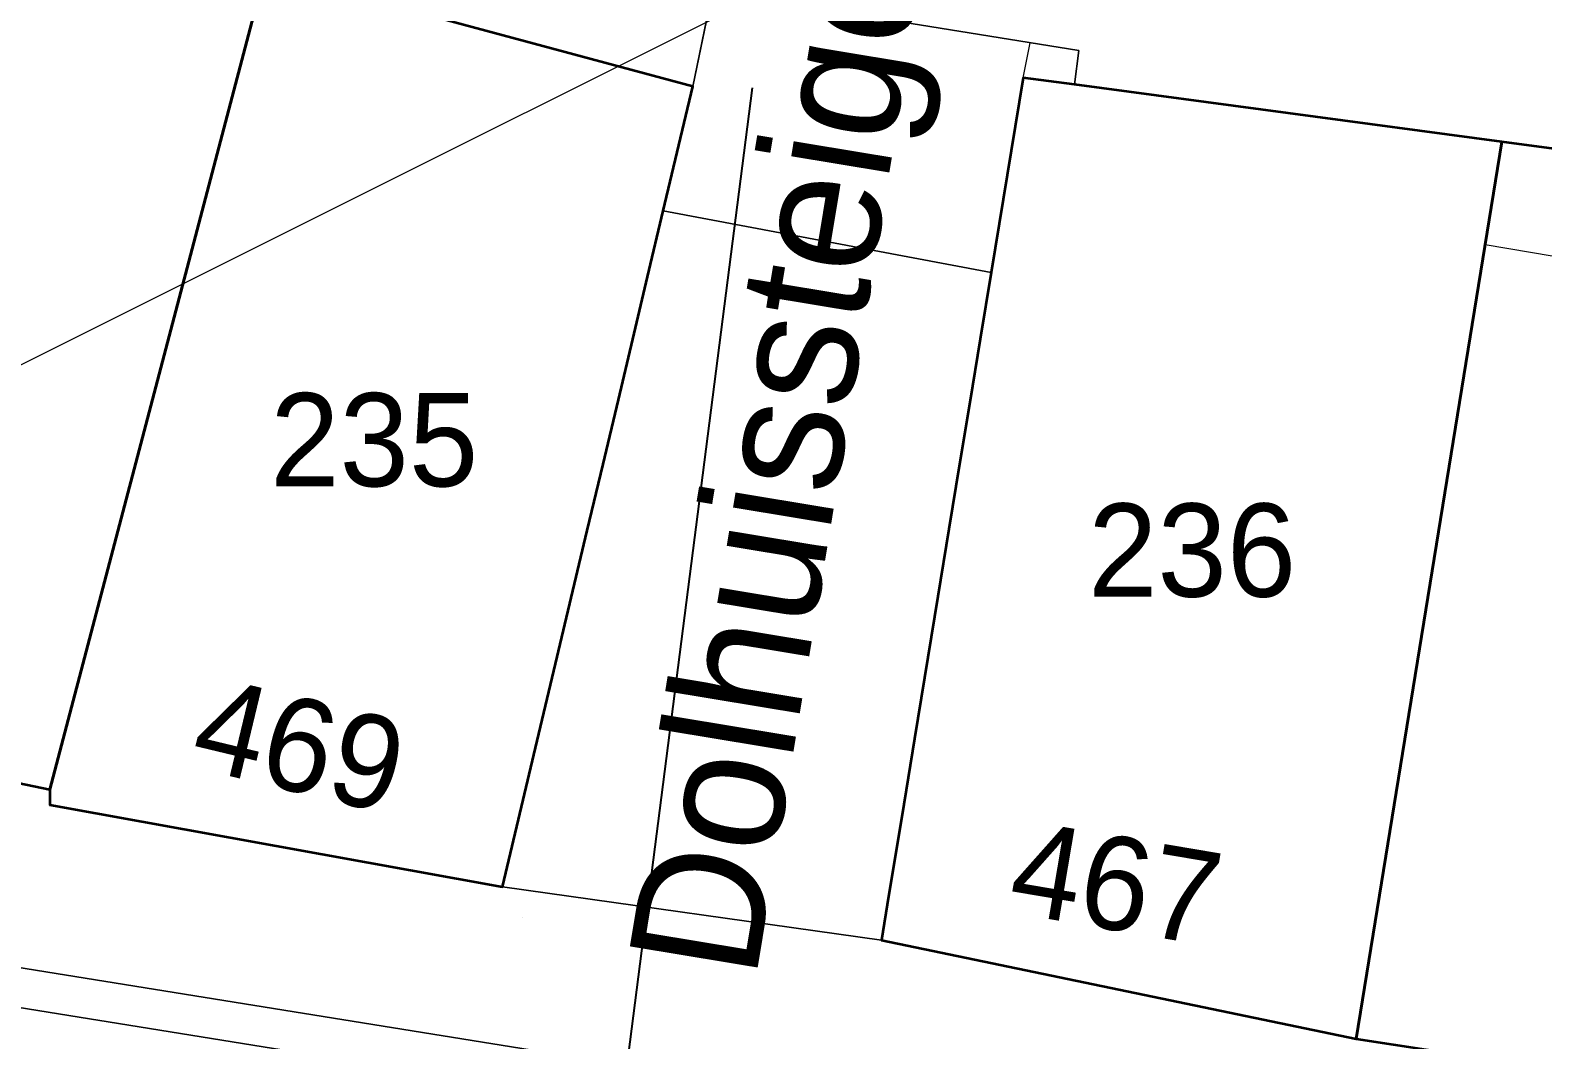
# Model space of a CAD drawing. Header units: metres. Extents: x 0 to 105485, y 0 to 425721.
# Drawn here: x 104860.22 to 104874.82, y 425257.3 to 425267.05 of the extents above; entities that cross this region are included whole.
import ezdxf
from ezdxf.enums import TextEntityAlignment as Align

# ---------------------------------------------------------------- set-up
doc = ezdxf.new("R2010")
doc.units = ezdxf.units.M
doc.header["$MEASUREMENT"] = 0
doc.linetypes.add('KG-PERCEEL-SO', pattern=[19, 5.5, -4, 5.5, -4])
for name, color, linetype, lineweight in [('B-XX-IE-MEUBILAIR_WEGMEUBILAIR_AFVALBAK-G', 7, 'Continuous', 18), ('B-XX-KG-GRENS_PERCEEL-G', 150, 'KG-PERCEEL-SO', 18), ('B-XX-KG-GRENS_PERCEEL-T', 150, 'KG-PERCEEL-SO', 18), ('B-XX-OG-BEBOUWING-G', 7, 'Continuous', 35), ('B-XX-OG-BEBOUWING_HUISNUMMER-T', 7, 'Continuous', 18), ('B-XX-OG-BEBOUWING_STRAATNAAM-T', 7, 'Continuous', 18), ('B-XX-OG-GRENS-G', 7, 'Continuous', 18), ('B-XX-OG-WATER_RIVIER-G', 130, 'Continuous', 18), ('B-XX-VH-OPENVERHARDING-G', 90, 'Continuous', 18)]:
    doc.layers.add(name, color=color, linetype=linetype, lineweight=lineweight)
doc.layers.add('GIS-WEGVAKKEN', color=2, linetype='Continuous')

msp = doc.modelspace()

# ---------------------------------------------------------------- linework, layer by layer
at = {"layer": 'B-XX-IE-MEUBILAIR_WEGMEUBILAIR_AFVALBAK-G', "color": 0, "true_color": 0x604a38}
msp.add_polyline3d([(104864.979, 425258.482, 3.317599021625631), (104864.979, 425258.482, 4.817599021625631)], dxfattribs=at)
at = {"layer": 'B-XX-KG-GRENS_PERCEEL-G', "ltscale": 0.5, "flags": 128}
for points in [[(104860.414, 425259.718), (104862.491, 425267.617)], [(104862.491, 425267.617), (104866.619, 425266.502)], [(104866.619, 425266.502), (104866.807, 425267.423), (104869.874, 425266.926)], [(104869.806, 425266.588), (104869.874, 425266.926)], [(104873.019, 425257.31), (104868.438, 425258.264), (104869.806, 425266.588)], [(104869.806, 425266.588), (104874.425, 425265.97), (104874.263, 425264.978)], [(104866.619, 425266.502), (104864.781, 425258.779), (104860.412, 425259.569), (104860.414, 425259.718)], [(104873.019, 425257.31), (104874.263, 425264.978)], [(104874.263, 425264.978), (104883.291, 425263.44)], [(104855.615, 425260.718), (104860.414, 425259.718)], [(104873.019, 425257.31), (104873.103, 425257.293), (104882.496, 425255.859)]]:
    msp.add_lwpolyline(points, dxfattribs=at)
at = {"layer": 'B-XX-OG-BEBOUWING-G', "ltscale": 0.5}
for points in [[(104862.491, 425267.617), (104862.552, 425267.765), (104857.732, 425268.951), (104855.644, 425260.712), (104860.414, 425259.718)], [(104862.491, 425267.617), (104860.414, 425259.718), (104860.412, 425259.569), (104864.781, 425258.779), (104864.92, 425259.361), (104865.1, 425260.118), (104865.277, 425260.862), (104865.599, 425262.216), (104865.752, 425262.859), (104865.9, 425263.479), (104866.039, 425264.065), (104866.182, 425264.667), (104866.333, 425265.302), (104866.619, 425266.502)], [(104873.019, 425257.31), (104874.425, 425265.97), (104870.302, 425266.521), (104869.806, 425266.588), (104869.497, 425264.707), (104869.391, 425264.063), (104869.291, 425263.454), (104869.193, 425262.859), (104869.09, 425262.231), (104868.983, 425261.579), (104868.758, 425260.207), (104868.634, 425259.453), (104868.507, 425258.685), (104868.438, 425258.264)], [(104883.291, 425263.44), (104883.335, 425264.779), (104874.425, 425265.97), (104873.019, 425257.31), (104882.474, 425255.863)]]:
    msp.add_lwpolyline(points, close=True, dxfattribs=at)
at = {"layer": 'B-XX-OG-GRENS-G'}
msp.add_polyline3d([(104817.5, 425287.5, 0.2865000069141388), (104822.5, 425287.5, 0.6589999794960022), (104827.5, 425287.5, 0.8722441792488098), (104832.5, 425287.5, 0.7474523782730103), (104837.5, 425287.5, 1.203227043151855), (104842.5, 425287.5, 1.157855272293091), (104847.5, 425287.5, 2.134329557418823), (104857.5, 425282.5, 1.102810740470886), (104862.5, 425282.5, 1.159847617149353), (104867.5, 425282.5, 1.559594750404358), (104867.5, 425267.5, 2.01038670539856), (104857.5, 425262.5, 3.385907649993896), (104852.5, 425262.5, 3.400825977325439), (104847.5, 425262.5, 3.374621152877808), (104842.5, 425262.5, 3.324813604354858), (104832.5, 425267.5, 3.491100072860718), (104827.5, 425267.5, 3.501102447509766), (104822.5, 425267.5, 3.490285396575928), (104817.5, 425267.5, 3.558833837509155), (104807.5, 425277.5, 4.0725998878479)], close=True, dxfattribs=at)
at = {"layer": 'B-XX-OG-WATER_RIVIER-G', "ltscale": 0.5}
msp.add_lwpolyline([(104845.681, 425270.574), (104851.614, 425269.755), (104857.732, 425268.951), (104862.552, 425267.765), (104862.491, 425267.617), (104866.619, 425266.502), (104866.807, 425267.423), (104870.344, 425266.85), (104870.302, 425266.521), (104874.425, 425265.97), (104883.335, 425264.779), (104883.291, 425263.44), (104887.369, 425263.11), (104890.045, 425262.893), (104894.038, 425262.637), (104897.495, 425262.32), (104901.031, 425261.783), (104904.067, 425261.157), (104904.397, 425262.862), (104907.633, 425261.965), (104912.589, 425261.385), (104917.026, 425260.64)], dxfattribs=at)
at = {"layer": 'B-XX-VH-OPENVERHARDING-G', "ltscale": 0.5}
for points in [[(104917.987, 425249.787), (104910.286, 425250.746), (104884.507, 425253.654), (104881.488, 425254.072), (104876.067, 425254.923), (104870.353, 425255.963), (104815.128, 425264.87), (104806.368, 425266.241), (104806.187, 425266.143), (104805.865, 425266.176), (104806.159, 425268.114), (104806.026, 425268.127), (104805.275, 425262.556), (104805.867, 425262.665), (104805.921, 425263.014), (104814.635, 425261.657), (104869.849, 425252.757), (104873.696, 425251.952), (104877.007, 425251.324), (104880.327, 425250.753), (104883.657, 425250.238), (104905.862, 425247.736), (104911.865, 425247.034), (104926.101, 425245.083)], [(104815.198, 425265.235), (104870.419, 425256.338), (104876.259, 425255.292), (104882.631, 425254.307), (104884.547, 425254.042), (104912.296, 425250.903), (104923.927, 425249.326)], [(104916.088, 425252.329), (104911.54, 425252.935), (104906.353, 425253.433), (104903.291, 425253.881), (104899.593, 425254.348), (104896.062, 425254.792), (104892.832, 425255.038), (104886.375, 425255.532), (104882.474, 425255.863), (104873.019, 425257.31), (104868.438, 425258.264), (104864.781, 425258.779), (104860.412, 425259.569), (104860.414, 425259.718), (104855.644, 425260.712), (104850.274, 425261.448), (104844.492, 425262.238)]]:
    msp.add_lwpolyline(points, dxfattribs=at)
for points in [[(104870.302, 425266.521), (104870.344, 425266.85), (104866.807, 425267.423), (104866.619, 425266.502), (104866.333, 425265.302), (104869.497, 425264.707), (104869.806, 425266.588)], [(104815.198, 425265.235), (104806.424, 425266.606), (104806.368, 425266.241), (104815.128, 425264.87), (104870.353, 425255.963), (104876.067, 425254.923), (104881.488, 425254.072), (104884.507, 425253.654), (104910.286, 425250.746), (104917.987, 425249.787), (104965.424, 425243.051), (104965.556, 425243.404), (104954.351, 425244.969), (104923.927, 425249.326), (104912.296, 425250.903), (104884.547, 425254.042), (104882.631, 425254.307), (104876.259, 425255.292), (104870.419, 425256.338)], [(104869.391, 425264.063), (104869.497, 425264.707), (104866.333, 425265.302), (104866.182, 425264.667), (104866.039, 425264.065), (104865.9, 425263.479), (104865.752, 425262.859), (104865.599, 425262.216), (104865.277, 425260.862), (104865.1, 425260.118), (104864.92, 425259.361), (104864.781, 425258.779), (104868.438, 425258.264), (104868.507, 425258.685), (104868.634, 425259.453), (104868.758, 425260.207), (104868.983, 425261.579), (104869.09, 425262.231), (104869.193, 425262.859), (104869.291, 425263.454)]]:
    msp.add_lwpolyline(points, close=True, dxfattribs=at)
at = {"layer": 'GIS-WEGVAKKEN'}
msp.add_lwpolyline([(104865.7281000018, 425255.0472999997), (104867.194600001, 425266.4902999997)], dxfattribs=at)

# ---------------------------------------------------------------- texts
at = {"layer": 'B-XX-KG-GRENS_PERCEEL-T'}
for s, p in [('235', (104863.5436752697, 425263.0935914139)), ('236', (104871.4363771497, 425262.0278301367))]:
    msp.add_text(s, height=0.9, dxfattribs=at).set_placement(p, align=Align.MIDDLE_CENTER)
at = {"layer": 'B-XX-OG-BEBOUWING_HUISNUMMER-T'}
for s, rotation, p in [('469', 346.5000000000001, (104862.825, 425260.147)), ('467', 350.3999996185303, (104870.705, 425258.813))]:
    msp.add_text(s, height=0.9, rotation=rotation, dxfattribs=at).set_placement(p, align=Align.MIDDLE_CENTER)
at = {"layer": 'B-XX-OG-BEBOUWING_STRAATNAAM-T'}
msp.add_text('Dolhuissteiger', height=1.25, rotation=80.5999984741211, dxfattribs=at).set_placement((104867.47, 425263.19), align=Align.MIDDLE_CENTER)

doc.saveas('drawing.dxf')
